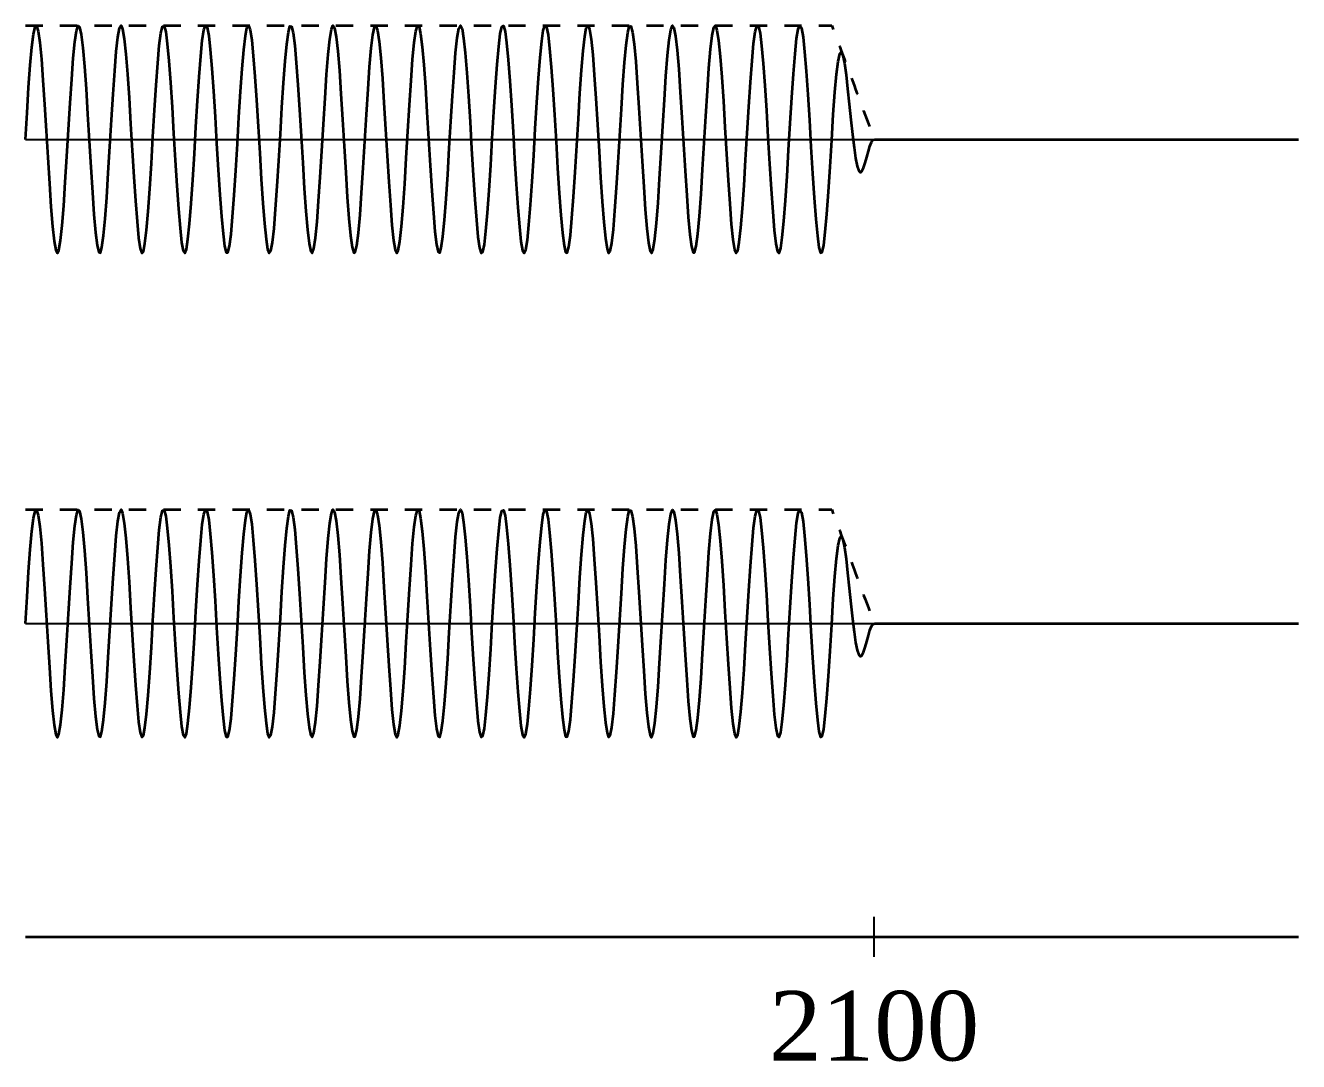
# Model space of a CAD drawing. Header units: metres. Extents: x -10 to 187, y -30 to 275.
# Drawn here: x 135.2 to 186.9, y 3.9 to 45.9 of the extents above; entities that cross this region are included whole.
import ezdxf
from ezdxf.enums import TextEntityAlignment as Align

# ---------------------------------------------------------------- set-up
doc = ezdxf.new("R2010")
doc.units = ezdxf.units.M
doc.linetypes.add('JIS_02_0.7', pattern=[1.4, 0.7, -0.7])
doc.layers.add('BASE', color=8, linetype='Continuous', lineweight=25)
doc.layers.add('WAVE', color=7, linetype='Continuous', lineweight=35)
doc.layers.add('TEXT', color=7, linetype='Continuous')
doc.styles.add('TNR', font='Times New Roman.ttf')

msp = doc.modelspace()

# ---------------------------------------------------------------- linework, layer by layer
at = {"layer": 'BASE', "lineweight": 25, "flags": 128}
for points in [[(135.189, 41.318), (186.854, 41.318)], [(135.189, 21.67), (186.854, 21.67)], [(169.633, 8.148), (169.633, 9.766)]]:
    msp.add_lwpolyline(points, dxfattribs=at)
at = {"layer": 'BASE', "lineweight": 35, "flags": 128}
msp.add_lwpolyline([(135.189, 8.957), (186.854, 8.957)], dxfattribs=at)
at = {"layer": 'WAVE', "linetype": 'JIS_02_0.7', "lineweight": 35, "flags": 128}
for points in [[(135.189, 45.941), (135.254, 45.941), (135.319, 45.941), (135.383, 45.941), (135.448, 45.941), (135.513, 45.941), (135.577, 45.941), (135.642, 45.941), (135.707, 45.941), (135.771, 45.941), (135.836, 45.941), (135.901, 45.941), (135.965, 45.941), (136.03, 45.941), (136.095, 45.941), (136.159, 45.941), (136.224, 45.941), (136.289, 45.941), (136.353, 45.941), (136.418, 45.941), (136.483, 45.941), (136.547, 45.941), (136.612, 45.941), (136.677, 45.941), (136.741, 45.941), (136.806, 45.941), (136.871, 45.941), (136.935, 45.941), (137, 45.941), (137.065, 45.941), (137.129, 45.941), (137.194, 45.941), (137.259, 45.941), (137.323, 45.941), (137.388, 45.941), (137.453, 45.941), (137.517, 45.941), (137.582, 45.941), (137.647, 45.941), (137.711, 45.941), (137.776, 45.941), (137.841, 45.941), (137.905, 45.941), (137.97, 45.941), (138.035, 45.941), (138.099, 45.941), (138.164, 45.941), (138.229, 45.941), (138.293, 45.941), (138.358, 45.941), (138.423, 45.941), (138.487, 45.941), (138.552, 45.941), (138.617, 45.941), (138.681, 45.941), (138.746, 45.941), (138.81, 45.941), (138.875, 45.941), (138.94, 45.941), (139.004, 45.941), (139.069, 45.941), (139.134, 45.941), (139.198, 45.941), (139.263, 45.941), (139.328, 45.941), (139.392, 45.941), (139.457, 45.941), (139.522, 45.941), (139.586, 45.941), (139.651, 45.941), (139.716, 45.941), (139.78, 45.941), (139.845, 45.941), (139.91, 45.941), (139.974, 45.941), (140.039, 45.941), (140.104, 45.941), (140.168, 45.941), (140.233, 45.941), (140.298, 45.941), (140.362, 45.941), (140.427, 45.941), (140.492, 45.941), (140.556, 45.941), (140.621, 45.941), (140.686, 45.941), (140.75, 45.941), (140.815, 45.941), (140.88, 45.941), (140.944, 45.941), (141.009, 45.941), (141.074, 45.941), (141.138, 45.941), (141.203, 45.941), (141.268, 45.941), (141.332, 45.941), (141.397, 45.941), (141.462, 45.941), (141.526, 45.941), (141.591, 45.941), (141.656, 45.941), (141.72, 45.941), (141.785, 45.941), (141.85, 45.941), (141.914, 45.941), (141.979, 45.941), (142.044, 45.941), (142.108, 45.941), (142.173, 45.941), (142.238, 45.941), (142.302, 45.941), (142.367, 45.941), (142.432, 45.941), (142.496, 45.941), (142.561, 45.941), (142.626, 45.941), (142.69, 45.941), (142.755, 45.941), (142.82, 45.941), (142.884, 45.941), (142.949, 45.941), (143.014, 45.941), (143.078, 45.941), (143.143, 45.941), (143.207, 45.941), (143.272, 45.941), (143.337, 45.941), (143.401, 45.941), (143.466, 45.941), (143.531, 45.941), (143.595, 45.941), (143.66, 45.941), (143.725, 45.941), (143.789, 45.941), (143.854, 45.941), (143.919, 45.941), (143.983, 45.941), (144.048, 45.941), (144.113, 45.941), (144.177, 45.941), (144.242, 45.941), (144.307, 45.941), (144.371, 45.941), (144.436, 45.941), (144.501, 45.941), (144.565, 45.941), (144.63, 45.941), (144.695, 45.941), (144.759, 45.941), (144.824, 45.941), (144.889, 45.941), (144.953, 45.941), (145.018, 45.941), (145.083, 45.941), (145.147, 45.941), (145.212, 45.941), (145.277, 45.941), (145.341, 45.941), (145.406, 45.941), (145.471, 45.941), (145.535, 45.941), (145.6, 45.941), (145.665, 45.941), (145.729, 45.941), (145.794, 45.941), (145.859, 45.941), (145.923, 45.941), (145.988, 45.941), (146.053, 45.941), (146.117, 45.941), (146.182, 45.941), (146.247, 45.941), (146.311, 45.941), (146.376, 45.941), (146.441, 45.941), (146.505, 45.941), (146.57, 45.941), (146.635, 45.941), (146.699, 45.941), (146.764, 45.941), (146.829, 45.941), (146.893, 45.941), (146.958, 45.941), (147.023, 45.941), (147.087, 45.941), (147.152, 45.941), (147.217, 45.941), (147.281, 45.941), (147.346, 45.941), (147.411, 45.941), (147.475, 45.941), (147.54, 45.941), (147.604, 45.941), (147.669, 45.941), (147.734, 45.941), (147.798, 45.941), (147.863, 45.941), (147.928, 45.941), (147.992, 45.941), (148.057, 45.941), (148.122, 45.941), (148.186, 45.941), (148.251, 45.941), (148.316, 45.941), (148.38, 45.941), (148.445, 45.941), (148.51, 45.941), (148.574, 45.941), (148.639, 45.941), (148.704, 45.941), (148.768, 45.941), (148.833, 45.941), (148.898, 45.941), (148.962, 45.941), (149.027, 45.941), (149.092, 45.941), (149.156, 45.941), (149.221, 45.941), (149.286, 45.941), (149.35, 45.941), (149.415, 45.941), (149.48, 45.941), (149.544, 45.941), (149.609, 45.941), (149.674, 45.941), (149.738, 45.941), (149.803, 45.941), (149.868, 45.941), (149.932, 45.941), (149.997, 45.941), (150.062, 45.941), (150.126, 45.941), (150.191, 45.941), (150.256, 45.941), (150.32, 45.941), (150.385, 45.941), (150.45, 45.941), (150.514, 45.941), (150.579, 45.941), (150.644, 45.941), (150.708, 45.941), (150.773, 45.941), (150.838, 45.941), (150.902, 45.941), (150.967, 45.941), (151.032, 45.941), (151.096, 45.941), (151.161, 45.941), (151.226, 45.941), (151.29, 45.941), (151.355, 45.941), (151.42, 45.941), (151.484, 45.941), (151.549, 45.941), (151.614, 45.941), (151.678, 45.941), (151.743, 45.941), (151.808, 45.941), (151.872, 45.941), (151.937, 45.941), (152.001, 45.941), (152.066, 45.941), (152.131, 45.941), (152.195, 45.941), (152.26, 45.941), (152.325, 45.941), (152.389, 45.941), (152.454, 45.941), (152.519, 45.941), (152.583, 45.941), (152.648, 45.941), (152.713, 45.941), (152.777, 45.941), (152.842, 45.941), (152.907, 45.941), (152.971, 45.941), (153.036, 45.941), (153.101, 45.941), (153.165, 45.941), (153.23, 45.941), (153.295, 45.941), (153.359, 45.941), (153.424, 45.941), (153.489, 45.941), (153.553, 45.941), (153.618, 45.941), (153.683, 45.941), (153.747, 45.941), (153.812, 45.941), (153.877, 45.941), (153.941, 45.941), (154.006, 45.941), (154.071, 45.941), (154.135, 45.941), (154.2, 45.941), (154.265, 45.941), (154.329, 45.941), (154.394, 45.941), (154.459, 45.941), (154.523, 45.941), (154.588, 45.941), (154.653, 45.941), (154.717, 45.941), (154.782, 45.941), (154.847, 45.941), (154.911, 45.941), (154.976, 45.941), (155.041, 45.941), (155.105, 45.941), (155.17, 45.941), (155.235, 45.941), (155.299, 45.941), (155.364, 45.941), (155.429, 45.941), (155.493, 45.941), (155.558, 45.941), (155.623, 45.941), (155.687, 45.941), (155.752, 45.941), (155.817, 45.941), (155.881, 45.941), (155.946, 45.941), (156.011, 45.941), (156.075, 45.941), (156.14, 45.941), (156.205, 45.941), (156.269, 45.941), (156.334, 45.941), (156.398, 45.941), (156.463, 45.941), (156.528, 45.941), (156.592, 45.941), (156.657, 45.941), (156.722, 45.941), (156.786, 45.941), (156.851, 45.941), (156.916, 45.941), (156.98, 45.941), (157.045, 45.941), (157.11, 45.941), (157.174, 45.941), (157.239, 45.941), (157.304, 45.941), (157.368, 45.941), (157.433, 45.941), (157.498, 45.941), (157.562, 45.941), (157.627, 45.941), (157.692, 45.941), (157.756, 45.941), (157.821, 45.941), (157.886, 45.941), (157.95, 45.941), (158.015, 45.941), (158.08, 45.941), (158.144, 45.941), (158.209, 45.941), (158.274, 45.941), (158.338, 45.941), (158.403, 45.941), (158.468, 45.941), (158.532, 45.941), (158.597, 45.941), (158.662, 45.941), (158.726, 45.941), (158.791, 45.941), (158.856, 45.941), (158.92, 45.941), (158.985, 45.941), (159.05, 45.941), (159.114, 45.941), (159.179, 45.941), (159.244, 45.941), (159.308, 45.941), (159.373, 45.941), (159.438, 45.941), (159.502, 45.941), (159.567, 45.941), (159.632, 45.941), (159.696, 45.941), (159.761, 45.941), (159.826, 45.941), (159.89, 45.941), (159.955, 45.941), (160.02, 45.941), (160.084, 45.941), (160.149, 45.941), (160.214, 45.941), (160.278, 45.941), (160.343, 45.941), (160.408, 45.941), (160.472, 45.941), (160.537, 45.941), (160.602, 45.941), (160.666, 45.941), (160.731, 45.941), (160.795, 45.941), (160.86, 45.941), (160.925, 45.941), (160.989, 45.941), (161.054, 45.941), (161.119, 45.941), (161.183, 45.941), (161.248, 45.941), (161.313, 45.941), (161.377, 45.941), (161.442, 45.941), (161.507, 45.941), (161.571, 45.941), (161.636, 45.941), (161.701, 45.941), (161.765, 45.941), (161.83, 45.941), (161.895, 45.941), (161.959, 45.941), (162.024, 45.941), (162.089, 45.941), (162.153, 45.941), (162.218, 45.941), (162.283, 45.941), (162.347, 45.941), (162.412, 45.941), (162.477, 45.941), (162.541, 45.941), (162.606, 45.941), (162.671, 45.941), (162.735, 45.941), (162.8, 45.941), (162.865, 45.941), (162.929, 45.941), (162.994, 45.941), (163.059, 45.941), (163.123, 45.941), (163.188, 45.941), (163.253, 45.941), (163.317, 45.941), (163.382, 45.941), (163.447, 45.941), (163.511, 45.941), (163.576, 45.941), (163.641, 45.941), (163.705, 45.941), (163.77, 45.941), (163.835, 45.941), (163.899, 45.941), (163.964, 45.941), (164.029, 45.941), (164.093, 45.941), (164.158, 45.941), (164.223, 45.941), (164.287, 45.941), (164.352, 45.941), (164.417, 45.941), (164.481, 45.941), (164.546, 45.941), (164.611, 45.941), (164.675, 45.941), (164.74, 45.941), (164.805, 45.941), (164.869, 45.941), (164.934, 45.941), (164.999, 45.941), (165.063, 45.941), (165.128, 45.941), (165.193, 45.941), (165.257, 45.941), (165.322, 45.941), (165.386, 45.941), (165.451, 45.941), (165.516, 45.941), (165.58, 45.941), (165.645, 45.941), (165.71, 45.941), (165.774, 45.941), (165.839, 45.941), (165.904, 45.941), (165.968, 45.941), (166.033, 45.941), (166.098, 45.941), (166.162, 45.941), (166.227, 45.941), (166.292, 45.941), (166.356, 45.941), (166.421, 45.941), (166.486, 45.941), (166.55, 45.941), (166.615, 45.941), (166.68, 45.941), (166.744, 45.941), (166.809, 45.941), (166.874, 45.941), (166.938, 45.941), (167.003, 45.941), (167.068, 45.941), (167.132, 45.941), (167.197, 45.941), (167.262, 45.941), (167.326, 45.941), (167.391, 45.941), (167.456, 45.941), (167.52, 45.941), (167.585, 45.941), (167.65, 45.941), (167.714, 45.941), (167.779, 45.941), (167.844, 45.941), (167.908, 45.941), (167.973, 45.773), (168.038, 45.599), (168.102, 45.426), (168.167, 45.252), (168.232, 45.079), (168.296, 44.905), (168.361, 44.731), (168.426, 44.558), (168.49, 44.384), (168.555, 44.211), (168.62, 44.037), (168.684, 43.864), (168.749, 43.69), (168.814, 43.516), (168.878, 43.343), (168.943, 43.169), (169.008, 42.996), (169.072, 42.822), (169.137, 42.649), (169.202, 42.475), (169.266, 42.301), (169.331, 42.128), (169.396, 41.954), (169.46, 41.781), (169.525, 41.607), (169.59, 41.433)], [(135.189, 26.293), (135.254, 26.293), (135.319, 26.293), (135.383, 26.293), (135.448, 26.293), (135.513, 26.293), (135.577, 26.293), (135.642, 26.293), (135.707, 26.293), (135.771, 26.293), (135.836, 26.293), (135.901, 26.293), (135.965, 26.293), (136.03, 26.293), (136.095, 26.293), (136.159, 26.293), (136.224, 26.293), (136.289, 26.293), (136.353, 26.293), (136.418, 26.293), (136.483, 26.293), (136.547, 26.293), (136.612, 26.293), (136.677, 26.293), (136.741, 26.293), (136.806, 26.293), (136.871, 26.293), (136.935, 26.293), (137, 26.293), (137.065, 26.293), (137.129, 26.293), (137.194, 26.293), (137.259, 26.293), (137.323, 26.293), (137.388, 26.293), (137.453, 26.293), (137.517, 26.293), (137.582, 26.293), (137.647, 26.293), (137.711, 26.293), (137.776, 26.293), (137.841, 26.293), (137.905, 26.293), (137.97, 26.293), (138.035, 26.293), (138.099, 26.293), (138.164, 26.293), (138.229, 26.293), (138.293, 26.293), (138.358, 26.293), (138.423, 26.293), (138.487, 26.293), (138.552, 26.293), (138.617, 26.293), (138.681, 26.293), (138.746, 26.293), (138.81, 26.293), (138.875, 26.293), (138.94, 26.293), (139.004, 26.293), (139.069, 26.293), (139.134, 26.293), (139.198, 26.293), (139.263, 26.293), (139.328, 26.293), (139.392, 26.293), (139.457, 26.293), (139.522, 26.293), (139.586, 26.293), (139.651, 26.293), (139.716, 26.293), (139.78, 26.293), (139.845, 26.293), (139.91, 26.293), (139.974, 26.293), (140.039, 26.293), (140.104, 26.293), (140.168, 26.293), (140.233, 26.293), (140.298, 26.293), (140.362, 26.293), (140.427, 26.293), (140.492, 26.293), (140.556, 26.293), (140.621, 26.293), (140.686, 26.293), (140.75, 26.293), (140.815, 26.293), (140.88, 26.293), (140.944, 26.293), (141.009, 26.293), (141.074, 26.293), (141.138, 26.293), (141.203, 26.293), (141.268, 26.293), (141.332, 26.293), (141.397, 26.293), (141.462, 26.293), (141.526, 26.293), (141.591, 26.293), (141.656, 26.293), (141.72, 26.293), (141.785, 26.293), (141.85, 26.293), (141.914, 26.293), (141.979, 26.293), (142.044, 26.293), (142.108, 26.293), (142.173, 26.293), (142.238, 26.293), (142.302, 26.293), (142.367, 26.293), (142.432, 26.293), (142.496, 26.293), (142.561, 26.293), (142.626, 26.293), (142.69, 26.293), (142.755, 26.293), (142.82, 26.293), (142.884, 26.293), (142.949, 26.293), (143.014, 26.293), (143.078, 26.293), (143.143, 26.293), (143.207, 26.293), (143.272, 26.293), (143.337, 26.293), (143.401, 26.293), (143.466, 26.293), (143.531, 26.293), (143.595, 26.293), (143.66, 26.293), (143.725, 26.293), (143.789, 26.293), (143.854, 26.293), (143.919, 26.293), (143.983, 26.293), (144.048, 26.293), (144.113, 26.293), (144.177, 26.293), (144.242, 26.293), (144.307, 26.293), (144.371, 26.293), (144.436, 26.293), (144.501, 26.293), (144.565, 26.293), (144.63, 26.293), (144.695, 26.293), (144.759, 26.293), (144.824, 26.293), (144.889, 26.293), (144.953, 26.293), (145.018, 26.293), (145.083, 26.293), (145.147, 26.293), (145.212, 26.293), (145.277, 26.293), (145.341, 26.293), (145.406, 26.293), (145.471, 26.293), (145.535, 26.293), (145.6, 26.293), (145.665, 26.293), (145.729, 26.293), (145.794, 26.293), (145.859, 26.293), (145.923, 26.293), (145.988, 26.293), (146.053, 26.293), (146.117, 26.293), (146.182, 26.293), (146.247, 26.293), (146.311, 26.293), (146.376, 26.293), (146.441, 26.293), (146.505, 26.293), (146.57, 26.293), (146.635, 26.293), (146.699, 26.293), (146.764, 26.293), (146.829, 26.293), (146.893, 26.293), (146.958, 26.293), (147.023, 26.293), (147.087, 26.293), (147.152, 26.293), (147.217, 26.293), (147.281, 26.293), (147.346, 26.293), (147.411, 26.293), (147.475, 26.293), (147.54, 26.293), (147.604, 26.293), (147.669, 26.293), (147.734, 26.293), (147.798, 26.293), (147.863, 26.293), (147.928, 26.293), (147.992, 26.293), (148.057, 26.293), (148.122, 26.293), (148.186, 26.293), (148.251, 26.293), (148.316, 26.293), (148.38, 26.293), (148.445, 26.293), (148.51, 26.293), (148.574, 26.293), (148.639, 26.293), (148.704, 26.293), (148.768, 26.293), (148.833, 26.293), (148.898, 26.293), (148.962, 26.293), (149.027, 26.293), (149.092, 26.293), (149.156, 26.293), (149.221, 26.293), (149.286, 26.293), (149.35, 26.293), (149.415, 26.293), (149.48, 26.293), (149.544, 26.293), (149.609, 26.293), (149.674, 26.293), (149.738, 26.293), (149.803, 26.293), (149.868, 26.293), (149.932, 26.293), (149.997, 26.293), (150.062, 26.293), (150.126, 26.293), (150.191, 26.293), (150.256, 26.293), (150.32, 26.293), (150.385, 26.293), (150.45, 26.293), (150.514, 26.293), (150.579, 26.293), (150.644, 26.293), (150.708, 26.293), (150.773, 26.293), (150.838, 26.293), (150.902, 26.293), (150.967, 26.293), (151.032, 26.293), (151.096, 26.293), (151.161, 26.293), (151.226, 26.293), (151.29, 26.293), (151.355, 26.293), (151.42, 26.293), (151.484, 26.293), (151.549, 26.293), (151.614, 26.293), (151.678, 26.293), (151.743, 26.293), (151.808, 26.293), (151.872, 26.293), (151.937, 26.293), (152.001, 26.293), (152.066, 26.293), (152.131, 26.293), (152.195, 26.293), (152.26, 26.293), (152.325, 26.293), (152.389, 26.293), (152.454, 26.293), (152.519, 26.293), (152.583, 26.293), (152.648, 26.293), (152.713, 26.293), (152.777, 26.293), (152.842, 26.293), (152.907, 26.293), (152.971, 26.293), (153.036, 26.293), (153.101, 26.293), (153.165, 26.293), (153.23, 26.293), (153.295, 26.293), (153.359, 26.293), (153.424, 26.293), (153.489, 26.293), (153.553, 26.293), (153.618, 26.293), (153.683, 26.293), (153.747, 26.293), (153.812, 26.293), (153.877, 26.293), (153.941, 26.293), (154.006, 26.293), (154.071, 26.293), (154.135, 26.293), (154.2, 26.293), (154.265, 26.293), (154.329, 26.293), (154.394, 26.293), (154.459, 26.293), (154.523, 26.293), (154.588, 26.293), (154.653, 26.293), (154.717, 26.293), (154.782, 26.293), (154.847, 26.293), (154.911, 26.293), (154.976, 26.293), (155.041, 26.293), (155.105, 26.293), (155.17, 26.293), (155.235, 26.293), (155.299, 26.293), (155.364, 26.293), (155.429, 26.293), (155.493, 26.293), (155.558, 26.293), (155.623, 26.293), (155.687, 26.293), (155.752, 26.293), (155.817, 26.293), (155.881, 26.293), (155.946, 26.293), (156.011, 26.293), (156.075, 26.293), (156.14, 26.293), (156.205, 26.293), (156.269, 26.293), (156.334, 26.293), (156.398, 26.293), (156.463, 26.293), (156.528, 26.293), (156.592, 26.293), (156.657, 26.293), (156.722, 26.293), (156.786, 26.293), (156.851, 26.293), (156.916, 26.293), (156.98, 26.293), (157.045, 26.293), (157.11, 26.293), (157.174, 26.293), (157.239, 26.293), (157.304, 26.293), (157.368, 26.293), (157.433, 26.293), (157.498, 26.293), (157.562, 26.293), (157.627, 26.293), (157.692, 26.293), (157.756, 26.293), (157.821, 26.293), (157.886, 26.293), (157.95, 26.293), (158.015, 26.293), (158.08, 26.293), (158.144, 26.293), (158.209, 26.293), (158.274, 26.293), (158.338, 26.293), (158.403, 26.293), (158.468, 26.293), (158.532, 26.293), (158.597, 26.293), (158.662, 26.293), (158.726, 26.293), (158.791, 26.293), (158.856, 26.293), (158.92, 26.293), (158.985, 26.293), (159.05, 26.293), (159.114, 26.293), (159.179, 26.293), (159.244, 26.293), (159.308, 26.293), (159.373, 26.293), (159.438, 26.293), (159.502, 26.293), (159.567, 26.293), (159.632, 26.293), (159.696, 26.293), (159.761, 26.293), (159.826, 26.293), (159.89, 26.293), (159.955, 26.293), (160.02, 26.293), (160.084, 26.293), (160.149, 26.293), (160.214, 26.293), (160.278, 26.293), (160.343, 26.293), (160.408, 26.293), (160.472, 26.293), (160.537, 26.293), (160.602, 26.293), (160.666, 26.293), (160.731, 26.293), (160.795, 26.293), (160.86, 26.293), (160.925, 26.293), (160.989, 26.293), (161.054, 26.293), (161.119, 26.293), (161.183, 26.293), (161.248, 26.293), (161.313, 26.293), (161.377, 26.293), (161.442, 26.293), (161.507, 26.293), (161.571, 26.293), (161.636, 26.293), (161.701, 26.293), (161.765, 26.293), (161.83, 26.293), (161.895, 26.293), (161.959, 26.293), (162.024, 26.293), (162.089, 26.293), (162.153, 26.293), (162.218, 26.293), (162.283, 26.293), (162.347, 26.293), (162.412, 26.293), (162.477, 26.293), (162.541, 26.293), (162.606, 26.293), (162.671, 26.293), (162.735, 26.293), (162.8, 26.293), (162.865, 26.293), (162.929, 26.293), (162.994, 26.293), (163.059, 26.293), (163.123, 26.293), (163.188, 26.293), (163.253, 26.293), (163.317, 26.293), (163.382, 26.293), (163.447, 26.293), (163.511, 26.293), (163.576, 26.293), (163.641, 26.293), (163.705, 26.293), (163.77, 26.293), (163.835, 26.293), (163.899, 26.293), (163.964, 26.293), (164.029, 26.293), (164.093, 26.293), (164.158, 26.293), (164.223, 26.293), (164.287, 26.293), (164.352, 26.293), (164.417, 26.293), (164.481, 26.293), (164.546, 26.293), (164.611, 26.293), (164.675, 26.293), (164.74, 26.293), (164.805, 26.293), (164.869, 26.293), (164.934, 26.293), (164.999, 26.293), (165.063, 26.293), (165.128, 26.293), (165.193, 26.293), (165.257, 26.293), (165.322, 26.293), (165.386, 26.293), (165.451, 26.293), (165.516, 26.293), (165.58, 26.293), (165.645, 26.293), (165.71, 26.293), (165.774, 26.293), (165.839, 26.293), (165.904, 26.293), (165.968, 26.293), (166.033, 26.293), (166.098, 26.293), (166.162, 26.293), (166.227, 26.293), (166.292, 26.293), (166.356, 26.293), (166.421, 26.293), (166.486, 26.293), (166.55, 26.293), (166.615, 26.293), (166.68, 26.293), (166.744, 26.293), (166.809, 26.293), (166.874, 26.293), (166.938, 26.293), (167.003, 26.293), (167.068, 26.293), (167.132, 26.293), (167.197, 26.293), (167.262, 26.293), (167.326, 26.293), (167.391, 26.293), (167.456, 26.293), (167.52, 26.293), (167.585, 26.293), (167.65, 26.293), (167.714, 26.293), (167.779, 26.293), (167.844, 26.293), (167.908, 26.293), (167.973, 26.125), (168.038, 25.952), (168.102, 25.778), (168.167, 25.605), (168.232, 25.431), (168.296, 25.257), (168.361, 25.084), (168.426, 24.91), (168.49, 24.737), (168.555, 24.563), (168.62, 24.39), (168.684, 24.216), (168.749, 24.042), (168.814, 23.869), (168.878, 23.695), (168.943, 23.522), (169.008, 23.348), (169.072, 23.175), (169.137, 23.001), (169.202, 22.827), (169.266, 22.654), (169.331, 22.48), (169.396, 22.307), (169.46, 22.133), (169.525, 21.959), (169.59, 21.786)]]:
    msp.add_lwpolyline(points, dxfattribs=at)
at = {"layer": 'WAVE', "lineweight": 35, "flags": 128}
for points in [[(135.189, 41.318), (135.254, 42.398), (135.319, 43.419), (135.383, 44.323), (135.448, 45.061), (135.513, 45.591), (135.577, 45.885), (135.642, 45.926), (135.707, 45.711), (135.771, 45.253), (135.836, 44.577), (135.901, 43.72), (135.965, 42.731), (136.03, 41.663), (136.095, 40.576), (136.159, 39.53), (136.224, 38.583), (136.289, 37.787), (136.353, 37.188), (136.418, 36.817), (136.483, 36.695), (136.547, 36.829), (136.612, 37.212), (136.677, 37.823), (136.741, 38.627), (136.806, 39.58), (136.871, 40.63), (136.935, 41.717), (137, 42.783), (137.065, 43.767), (137.129, 44.615), (137.194, 45.281), (137.259, 45.728), (137.323, 45.93), (137.388, 45.876), (137.453, 45.57), (137.517, 45.029), (137.582, 44.282), (137.647, 43.37), (137.711, 42.345), (137.776, 41.263), (137.841, 40.184), (137.905, 39.168), (137.97, 38.271), (138.035, 37.543), (138.099, 37.024), (138.164, 36.742), (138.229, 36.715), (138.293, 36.942), (138.358, 37.411), (138.423, 38.097), (138.487, 38.962), (138.552, 39.957), (138.617, 41.027), (138.681, 42.114), (138.746, 43.156), (138.81, 44.096), (138.875, 44.883), (138.94, 45.472), (139.004, 45.831), (139.069, 45.94), (139.134, 45.793), (139.198, 45.398), (139.263, 44.777), (139.328, 43.964), (139.392, 43.005), (139.457, 41.952), (139.522, 40.864), (139.586, 39.801), (139.651, 38.823), (139.716, 37.982), (139.78, 37.326), (139.845, 36.892), (139.91, 36.702), (139.974, 36.769), (140.039, 37.087), (140.104, 37.64), (140.168, 38.396), (140.233, 39.314), (140.298, 40.344), (140.362, 41.427), (140.427, 42.504), (140.492, 43.516), (140.556, 44.405), (140.621, 45.124), (140.686, 45.632), (140.75, 45.901), (140.815, 45.916), (140.88, 45.676), (140.944, 45.195), (141.009, 44.499), (141.074, 43.627), (141.138, 42.627), (141.203, 41.554), (141.268, 40.468), (141.332, 39.43), (141.397, 38.496), (141.462, 37.718), (141.526, 37.14), (141.591, 36.793), (141.656, 36.697), (141.72, 36.857), (141.785, 37.264), (141.85, 37.895), (141.914, 38.716), (141.979, 39.682), (142.044, 40.738), (142.108, 41.826), (142.173, 42.886), (142.238, 43.859), (142.302, 44.691), (142.367, 45.336), (142.432, 45.759), (142.496, 45.936), (142.561, 45.857), (142.626, 45.526), (142.69, 44.963), (142.755, 44.197), (142.82, 43.272), (142.884, 42.239), (142.949, 41.154), (143.014, 40.079), (143.078, 39.072), (143.143, 38.19), (143.207, 37.481), (143.272, 36.984), (143.337, 36.728), (143.401, 36.726), (143.466, 36.978), (143.531, 37.471), (143.595, 38.177), (143.66, 39.056), (143.725, 40.061), (143.789, 41.136), (143.854, 42.221), (143.919, 43.255), (143.983, 44.183), (144.048, 44.951), (144.113, 45.519), (144.177, 45.853), (144.242, 45.937), (144.307, 45.764), (144.371, 45.345), (144.436, 44.703), (144.501, 43.874), (144.565, 42.903), (144.63, 41.844), (144.695, 40.756), (144.759, 39.699), (144.824, 38.731), (144.889, 37.907), (144.953, 37.272), (145.018, 36.861), (145.083, 36.697), (145.147, 36.789), (145.212, 37.132), (145.277, 37.707), (145.341, 38.481), (145.406, 39.413), (145.471, 40.45), (145.535, 41.536), (145.6, 42.609), (145.665, 43.611), (145.729, 44.486), (145.794, 45.185), (145.859, 45.67), (145.923, 45.914), (145.988, 45.903), (146.053, 45.638), (146.117, 45.134), (146.182, 44.419), (146.247, 43.532), (146.311, 42.522), (146.376, 41.445), (146.441, 40.361), (146.505, 39.331), (146.57, 38.41), (146.635, 37.651), (146.699, 37.094), (146.764, 36.772), (146.829, 36.701), (146.893, 36.887), (146.958, 37.317), (147.023, 37.969), (147.087, 38.807), (147.152, 39.784), (147.217, 40.846), (147.281, 41.934), (147.346, 42.988), (147.411, 43.949), (147.475, 44.765), (147.54, 45.389), (147.604, 45.788), (147.669, 45.94), (147.734, 45.835), (147.798, 45.48), (147.863, 44.895), (147.928, 44.111), (147.992, 43.173), (148.057, 42.131), (148.122, 41.045), (148.186, 39.974), (148.251, 38.977), (148.316, 38.11), (148.38, 37.421), (148.445, 36.948), (148.51, 36.716), (148.574, 36.74), (148.639, 37.017), (148.704, 37.532), (148.768, 38.257), (148.833, 39.152), (148.898, 40.167), (148.962, 41.245), (149.027, 42.327), (149.092, 43.354), (149.156, 44.268), (149.221, 45.018), (149.286, 45.563), (149.35, 45.873), (149.415, 45.931), (149.48, 45.733), (149.544, 45.291), (149.609, 44.628), (149.674, 43.782), (149.738, 42.8), (149.803, 41.735), (149.868, 40.648), (149.932, 39.597), (149.997, 38.642), (150.062, 37.835), (150.126, 37.221), (150.191, 36.834), (150.256, 36.695), (150.32, 36.812), (150.385, 37.179), (150.45, 37.776), (150.514, 38.568), (150.579, 39.513), (150.644, 40.558), (150.708, 41.645), (150.773, 42.713), (150.838, 43.705), (150.902, 44.564), (150.967, 45.244), (151.032, 45.705), (151.096, 45.924), (151.161, 45.888), (151.226, 45.598), (151.29, 45.072), (151.355, 44.337), (151.42, 43.435), (151.484, 42.416), (151.549, 41.336), (151.614, 40.255), (151.678, 39.233), (151.743, 38.326), (151.808, 37.585), (151.872, 37.051), (151.937, 36.753), (152.001, 36.708), (152.066, 36.919), (152.131, 37.373), (152.195, 38.046), (152.26, 38.9), (152.325, 39.887), (152.389, 40.955), (152.454, 42.042), (152.519, 43.089), (152.583, 44.038), (152.648, 44.836), (152.713, 45.44), (152.777, 45.815), (152.842, 45.941), (152.907, 45.811), (152.971, 45.431), (153.036, 44.825), (153.101, 44.023), (153.165, 43.072), (153.23, 42.024), (153.295, 40.936), (153.359, 39.87), (153.424, 38.884), (153.489, 38.033), (153.553, 37.364), (153.618, 36.913), (153.683, 36.707), (153.747, 36.756), (153.812, 37.058), (153.877, 37.596), (153.941, 38.34), (154.006, 39.249), (154.071, 40.273), (154.135, 41.354), (154.2, 42.434), (154.265, 43.451), (154.329, 44.351), (154.394, 45.082), (154.459, 45.605), (154.523, 45.891), (154.588, 45.923), (154.653, 45.7), (154.717, 45.234), (154.782, 44.551), (154.847, 43.689), (154.911, 42.696), (154.976, 41.627), (155.041, 40.54), (155.105, 39.496), (155.17, 38.554), (155.235, 37.764), (155.299, 37.171), (155.364, 36.808), (155.429, 36.695), (155.493, 36.838), (155.558, 37.229), (155.623, 37.847), (155.687, 38.657), (155.752, 39.614), (155.817, 40.666), (155.881, 41.753), (155.946, 42.817), (156.011, 43.798), (156.075, 44.641), (156.14, 45.3), (156.205, 45.739), (156.269, 45.932), (156.334, 45.87), (156.398, 45.556), (156.463, 45.007), (156.528, 44.254), (156.592, 43.338), (156.657, 42.31), (156.722, 41.227), (156.786, 40.149), (156.851, 39.136), (156.916, 38.244), (156.98, 37.522), (157.045, 37.01), (157.11, 36.737), (157.174, 36.718), (157.239, 36.954), (157.304, 37.431), (157.368, 38.124), (157.433, 38.993), (157.498, 39.992), (157.562, 41.063), (157.627, 42.149), (157.692, 43.189), (157.756, 44.125), (157.821, 44.906), (157.886, 45.488), (157.95, 45.839), (158.015, 45.939), (158.08, 45.784), (158.144, 45.381), (158.209, 44.752), (158.274, 43.934), (158.338, 42.971), (158.403, 41.916), (158.468, 40.828), (158.532, 39.767), (158.597, 38.792), (158.662, 37.957), (158.726, 37.308), (158.791, 36.881), (158.856, 36.7), (158.92, 36.775), (158.985, 37.102), (159.05, 37.662), (159.114, 38.424), (159.179, 39.347), (159.244, 40.379), (159.308, 41.463), (159.373, 42.539), (159.438, 43.547), (159.502, 44.432), (159.567, 45.144), (159.632, 45.645), (159.696, 45.905), (159.761, 45.912), (159.826, 45.664), (159.89, 45.175), (159.955, 44.472), (160.02, 43.595), (160.084, 42.592), (160.149, 41.518), (160.214, 40.433), (160.278, 39.397), (160.343, 38.467), (160.408, 37.695), (160.472, 37.124), (160.537, 36.786), (160.602, 36.698), (160.666, 36.866), (160.731, 37.281), (160.795, 37.92), (160.86, 38.747), (160.925, 39.716), (160.989, 40.774), (161.054, 41.862), (161.119, 42.92), (161.183, 43.889), (161.248, 44.716), (161.313, 45.354), (161.377, 45.769), (161.442, 45.938), (161.507, 45.85), (161.571, 45.511), (161.636, 44.94), (161.701, 44.169), (161.765, 43.239), (161.83, 42.203), (161.895, 41.118), (161.959, 40.044), (162.024, 39.04), (162.089, 38.163), (162.153, 37.461), (162.218, 36.972), (162.283, 36.724), (162.347, 36.73), (162.412, 36.991), (162.477, 37.491), (162.541, 38.203), (162.606, 39.088), (162.671, 40.096), (162.735, 41.172), (162.8, 42.256), (162.865, 43.288), (162.929, 44.211), (162.994, 44.974), (163.059, 45.534), (163.123, 45.86), (163.188, 45.935), (163.253, 45.754), (163.317, 45.327), (163.382, 44.679), (163.447, 43.843), (163.511, 42.869), (163.576, 41.808), (163.641, 40.72), (163.705, 39.665), (163.77, 38.701), (163.835, 37.883), (163.899, 37.255), (163.964, 36.852), (164.029, 36.696), (164.093, 36.797), (164.158, 37.148), (164.223, 37.729), (164.287, 38.51), (164.352, 39.446), (164.417, 40.486), (164.481, 41.572), (164.546, 42.644), (164.611, 43.642), (164.675, 44.512), (164.74, 45.205), (164.805, 45.682), (164.869, 45.918), (164.934, 45.898), (164.999, 45.625), (165.063, 45.114), (165.128, 44.392), (165.193, 43.5), (165.257, 42.486), (165.322, 41.409), (165.386, 40.326), (165.451, 39.298), (165.516, 38.382), (165.58, 37.629), (165.645, 37.08), (165.71, 36.765), (165.774, 36.703), (165.839, 36.897), (165.904, 37.336), (165.968, 37.995), (166.033, 38.838), (166.098, 39.819), (166.162, 40.882), (166.227, 41.97), (166.292, 43.022), (166.356, 43.979), (166.421, 44.789), (166.486, 45.406), (166.55, 45.797), (166.615, 45.94), (166.68, 45.827), (166.744, 45.464), (166.809, 44.871), (166.874, 44.082), (166.938, 43.139), (167.003, 42.096), (167.068, 41.009), (167.132, 39.939), (167.197, 38.946), (167.262, 38.084), (167.326, 37.402), (167.391, 36.936), (167.456, 36.713), (167.52, 36.745), (167.585, 37.03), (167.65, 37.553), (167.714, 38.285), (167.779, 39.184), (167.844, 40.202), (167.908, 41.281), (167.973, 42.325), (168.038, 43.234), (168.102, 43.964), (168.167, 44.485), (168.232, 44.783), (168.296, 44.857), (168.361, 44.722), (168.426, 44.405), (168.49, 43.941), (168.555, 43.373), (168.62, 42.749), (168.684, 42.115), (168.749, 41.513), (168.814, 40.982), (168.878, 40.549), (168.943, 40.234), (169.008, 40.045), (169.072, 39.979), (169.137, 40.024), (169.202, 40.161), (169.266, 40.361), (169.331, 40.596), (169.396, 40.833), (169.46, 41.045), (169.525, 41.207), (169.59, 41.3), (169.654, 41.318), (169.719, 41.318), (169.783, 41.318), (169.848, 41.318), (169.913, 41.318), (169.977, 41.318), (170.042, 41.318), (170.107, 41.318), (170.171, 41.318), (170.236, 41.318), (170.301, 41.318), (170.365, 41.318), (170.43, 41.318), (170.495, 41.318), (170.559, 41.318), (170.624, 41.318), (170.689, 41.318), (170.753, 41.318), (170.818, 41.318), (170.883, 41.318), (170.947, 41.318), (171.012, 41.318), (171.077, 41.318), (171.141, 41.318), (171.206, 41.318), (171.271, 41.318), (171.335, 41.318), (171.4, 41.318), (171.465, 41.318), (171.529, 41.318), (171.594, 41.318), (171.659, 41.318), (171.723, 41.318), (171.788, 41.318), (171.853, 41.318), (171.917, 41.318), (171.982, 41.318), (172.047, 41.318), (172.111, 41.318), (172.176, 41.318), (172.241, 41.318), (172.305, 41.318), (172.37, 41.318), (172.435, 41.318), (172.499, 41.318), (172.564, 41.318), (172.629, 41.318), (172.693, 41.318), (172.758, 41.318), (172.823, 41.318), (172.887, 41.318), (172.952, 41.318), (173.017, 41.318), (173.081, 41.318), (173.146, 41.318), (173.211, 41.318), (173.275, 41.318), (173.34, 41.318), (173.405, 41.318), (173.469, 41.318), (173.534, 41.318), (173.599, 41.318), (173.663, 41.318), (173.728, 41.318), (173.793, 41.318), (173.857, 41.318), (173.922, 41.318), (173.987, 41.318), (174.051, 41.318), (174.116, 41.318), (174.18, 41.318), (174.245, 41.318), (174.31, 41.318), (174.374, 41.318), (174.439, 41.318), (174.504, 41.318), (174.568, 41.318), (174.633, 41.318), (174.698, 41.318), (174.762, 41.318), (174.827, 41.318), (174.892, 41.318), (174.956, 41.318), (175.021, 41.318), (175.086, 41.318), (175.15, 41.318), (175.215, 41.318), (175.28, 41.318), (175.344, 41.318), (175.409, 41.318), (175.474, 41.318), (175.538, 41.318), (175.603, 41.318), (175.668, 41.318), (175.732, 41.318), (175.797, 41.318), (175.862, 41.318), (175.926, 41.318), (175.991, 41.318), (176.056, 41.318), (176.12, 41.318), (176.185, 41.318), (176.25, 41.318), (176.314, 41.318), (176.379, 41.318), (176.444, 41.318), (176.508, 41.318), (176.573, 41.318), (176.638, 41.318), (176.702, 41.318), (176.767, 41.318), (176.832, 41.318), (176.896, 41.318), (176.961, 41.318), (177.026, 41.318), (177.09, 41.318), (177.155, 41.318), (177.22, 41.318), (177.284, 41.318), (177.349, 41.318), (177.414, 41.318), (177.478, 41.318), (177.543, 41.318), (177.608, 41.318), (177.672, 41.318), (177.737, 41.318), (177.802, 41.318), (177.866, 41.318), (177.931, 41.318), (177.996, 41.318), (178.06, 41.318), (178.125, 41.318), (178.19, 41.318), (178.254, 41.318), (178.319, 41.318), (178.384, 41.318), (178.448, 41.318), (178.513, 41.318), (178.577, 41.318), (178.642, 41.318), (178.707, 41.318), (178.771, 41.318), (178.836, 41.318), (178.901, 41.318), (178.965, 41.318), (179.03, 41.318), (179.095, 41.318), (179.159, 41.318), (179.224, 41.318), (179.289, 41.318), (179.353, 41.318), (179.418, 41.318), (179.483, 41.318), (179.547, 41.318), (179.612, 41.318), (179.677, 41.318), (179.741, 41.318), (179.806, 41.318), (179.871, 41.318), (179.935, 41.318), (180, 41.318), (180.065, 41.318), (180.129, 41.318), (180.194, 41.318), (180.259, 41.318), (180.323, 41.318), (180.388, 41.318), (180.453, 41.318), (180.517, 41.318), (180.582, 41.318), (180.647, 41.318), (180.711, 41.318), (180.776, 41.318), (180.841, 41.318), (180.905, 41.318), (180.97, 41.318), (181.035, 41.318), (181.099, 41.318), (181.164, 41.318), (181.229, 41.318), (181.293, 41.318), (181.358, 41.318), (181.423, 41.318), (181.487, 41.318), (181.552, 41.318), (181.617, 41.318), (181.681, 41.318), (181.746, 41.318), (181.811, 41.318), (181.875, 41.318), (181.94, 41.318), (182.005, 41.318), (182.069, 41.318), (182.134, 41.318), (182.199, 41.318), (182.263, 41.318), (182.328, 41.318), (182.393, 41.318), (182.457, 41.318), (182.522, 41.318), (182.587, 41.318), (182.651, 41.318), (182.716, 41.318), (182.781, 41.318), (182.845, 41.318), (182.91, 41.318), (182.974, 41.318), (183.039, 41.318), (183.104, 41.318), (183.168, 41.318), (183.233, 41.318), (183.298, 41.318), (183.362, 41.318), (183.427, 41.318), (183.492, 41.318), (183.556, 41.318), (183.621, 41.318), (183.686, 41.318), (183.75, 41.318), (183.815, 41.318), (183.88, 41.318), (183.944, 41.318), (184.009, 41.318), (184.074, 41.318), (184.138, 41.318), (184.203, 41.318), (184.268, 41.318), (184.332, 41.318), (184.397, 41.318), (184.462, 41.318), (184.526, 41.318), (184.591, 41.318), (184.656, 41.318), (184.72, 41.318), (184.785, 41.318), (184.85, 41.318), (184.914, 41.318), (184.979, 41.318), (185.044, 41.318), (185.108, 41.318), (185.173, 41.318), (185.238, 41.318), (185.302, 41.318), (185.367, 41.318), (185.432, 41.318), (185.496, 41.318), (185.561, 41.318), (185.626, 41.318), (185.69, 41.318), (185.755, 41.318), (185.82, 41.318), (185.884, 41.318), (185.949, 41.318), (186.014, 41.318), (186.078, 41.318), (186.143, 41.318), (186.208, 41.318), (186.272, 41.318), (186.337, 41.318), (186.402, 41.318), (186.466, 41.318), (186.531, 41.318), (186.596, 41.318), (186.66, 41.318), (186.725, 41.318), (186.79, 41.318), (186.854, 41.318)], [(135.189, 21.67), (135.254, 22.751), (135.319, 23.771), (135.383, 24.676), (135.448, 25.413), (135.513, 25.944), (135.577, 26.237), (135.642, 26.278), (135.707, 26.063), (135.771, 25.605), (135.836, 24.929), (135.901, 24.073), (135.965, 23.083), (136.03, 22.015), (136.095, 20.928), (136.159, 19.882), (136.224, 18.935), (136.289, 18.14), (136.353, 17.54), (136.418, 17.169), (136.483, 17.047), (136.547, 17.182), (136.612, 17.565), (136.677, 18.175), (136.741, 18.979), (136.806, 19.933), (136.871, 20.982), (136.935, 22.07), (137, 23.135), (137.065, 24.119), (137.129, 24.968), (137.194, 25.634), (137.259, 26.08), (137.323, 26.282), (137.388, 26.229), (137.453, 25.923), (137.517, 25.381), (137.582, 24.634), (137.647, 23.723), (137.711, 22.698), (137.776, 21.616), (137.841, 20.537), (137.905, 19.521), (137.97, 18.623), (138.035, 17.895), (138.099, 17.376), (138.164, 17.095), (138.229, 17.067), (138.293, 17.294), (138.358, 17.764), (138.423, 18.45), (138.487, 19.314), (138.552, 20.309), (138.617, 21.38), (138.681, 22.466), (138.746, 23.508), (138.81, 24.449), (138.875, 25.235), (138.94, 25.825), (139.004, 26.183), (139.069, 26.292), (139.134, 26.145), (139.198, 25.75), (139.263, 25.129), (139.328, 24.316), (139.392, 23.357), (139.457, 22.304), (139.522, 21.216), (139.586, 20.154), (139.651, 19.175), (139.716, 18.334), (139.78, 17.679), (139.845, 17.244), (139.91, 17.055), (139.974, 17.121), (140.039, 17.439), (140.104, 17.992), (140.168, 18.748), (140.233, 19.667), (140.298, 20.696), (140.362, 21.779), (140.427, 22.856), (140.492, 23.868), (140.556, 24.758), (140.621, 25.476), (140.686, 25.984), (140.75, 26.253), (140.815, 26.268), (140.88, 26.028), (140.944, 25.547), (141.009, 24.851), (141.074, 23.979), (141.138, 22.979), (141.203, 21.906), (141.268, 20.821), (141.332, 19.782), (141.397, 18.848), (141.462, 18.07), (141.526, 17.492), (141.591, 17.145), (141.656, 17.049), (141.72, 17.209), (141.785, 17.616), (141.85, 18.248), (141.914, 19.069), (141.979, 20.034), (142.044, 21.09), (142.108, 22.178), (142.173, 23.238), (142.238, 24.211), (142.302, 25.043), (142.367, 25.689), (142.432, 26.112), (142.496, 26.288), (142.561, 26.209), (142.626, 25.879), (142.69, 25.315), (142.755, 24.549), (142.82, 23.624), (142.884, 22.591), (142.949, 21.507), (143.014, 20.431), (143.078, 19.425), (143.143, 18.542), (143.207, 17.833), (143.272, 17.337), (143.337, 17.08), (143.401, 17.078), (143.466, 17.33), (143.531, 17.823), (143.595, 18.529), (143.66, 19.409), (143.725, 20.414), (143.789, 21.488), (143.854, 22.573), (143.919, 23.608), (143.983, 24.535), (144.048, 25.304), (144.113, 25.871), (144.177, 26.206), (144.242, 26.289), (144.307, 26.117), (144.371, 25.698), (144.436, 25.056), (144.501, 24.226), (144.565, 23.255), (144.63, 22.196), (144.695, 21.108), (144.759, 20.051), (144.824, 19.084), (144.889, 18.26), (144.953, 17.625), (145.018, 17.214), (145.083, 17.05), (145.147, 17.142), (145.212, 17.484), (145.277, 18.059), (145.341, 18.834), (145.406, 19.766), (145.471, 20.803), (145.535, 21.888), (145.6, 22.961), (145.665, 23.963), (145.729, 24.838), (145.794, 25.537), (145.859, 26.022), (145.923, 26.266), (145.988, 26.255), (146.053, 25.991), (146.117, 25.487), (146.182, 24.771), (146.247, 23.884), (146.311, 22.874), (146.376, 21.797), (146.441, 20.714), (146.505, 19.683), (146.57, 18.762), (146.635, 18.003), (146.699, 17.447), (146.764, 17.124), (146.829, 17.054), (146.893, 17.239), (146.958, 17.67), (147.023, 18.322), (147.087, 19.16), (147.152, 20.137), (147.217, 21.198), (147.281, 22.286), (147.346, 23.34), (147.411, 24.301), (147.475, 25.117), (147.54, 25.742), (147.604, 26.141), (147.669, 26.292), (147.734, 26.187), (147.798, 25.832), (147.863, 25.247), (147.928, 24.463), (147.992, 23.525), (148.057, 22.484), (148.122, 21.398), (148.186, 20.327), (148.251, 19.33), (148.316, 18.463), (148.38, 17.773), (148.445, 17.3), (148.51, 17.069), (148.574, 17.092), (148.639, 17.369), (148.704, 17.885), (148.768, 18.61), (148.833, 19.504), (148.898, 20.519), (148.962, 21.597), (149.027, 22.68), (149.092, 23.706), (149.156, 24.62), (149.221, 25.37), (149.286, 25.916), (149.35, 26.226), (149.415, 26.283), (149.48, 26.086), (149.544, 25.643), (149.609, 24.981), (149.674, 24.135), (149.738, 23.152), (149.803, 22.088), (149.868, 21), (149.932, 19.949), (149.997, 18.994), (150.062, 18.187), (150.126, 17.573), (150.191, 17.186), (150.256, 17.047), (150.32, 17.165), (150.385, 17.532), (150.45, 18.128), (150.514, 18.921), (150.579, 19.865), (150.644, 20.91), (150.708, 21.997), (150.773, 23.066), (150.838, 24.057), (150.902, 24.917), (150.967, 25.596), (151.032, 26.058), (151.096, 26.277), (151.161, 26.24), (151.226, 25.951), (151.29, 25.424), (151.355, 24.689), (151.42, 23.788), (151.484, 22.768), (151.549, 21.688), (151.614, 20.607), (151.678, 19.585), (151.743, 18.679), (151.808, 17.938), (151.872, 17.403), (151.937, 17.106), (152.001, 17.061), (152.066, 17.271), (152.131, 17.725), (152.195, 18.398), (152.26, 19.252), (152.325, 20.24), (152.389, 21.307), (152.454, 22.394), (152.519, 23.441), (152.583, 24.39), (152.648, 25.189), (152.713, 25.792), (152.777, 26.167), (152.842, 26.293), (152.907, 26.163), (152.971, 25.784), (153.036, 25.177), (153.101, 24.376), (153.165, 23.425), (153.23, 22.376), (153.295, 21.289), (153.359, 20.223), (153.424, 19.236), (153.489, 18.385), (153.553, 17.716), (153.618, 17.266), (153.683, 17.059), (153.747, 17.109), (153.812, 17.41), (153.877, 17.948), (153.941, 18.692), (154.006, 19.601), (154.071, 20.625), (154.135, 21.707), (154.2, 22.786), (154.265, 23.804), (154.329, 24.703), (154.394, 25.435), (154.459, 25.958), (154.523, 26.243), (154.588, 26.275), (154.653, 26.052), (154.717, 25.586), (154.782, 24.904), (154.847, 24.042), (154.911, 23.049), (154.976, 21.979), (155.041, 20.892), (155.105, 19.849), (155.17, 18.906), (155.235, 18.116), (155.299, 17.524), (155.364, 17.161), (155.429, 17.048), (155.493, 17.191), (155.558, 17.582), (155.623, 18.199), (155.687, 19.009), (155.752, 19.966), (155.817, 21.018), (155.881, 22.106), (155.946, 23.169), (156.011, 24.15), (156.075, 24.993), (156.14, 25.652), (156.205, 26.091), (156.269, 26.285), (156.334, 26.223), (156.398, 25.908), (156.463, 25.359), (156.528, 24.606), (156.592, 23.69), (156.657, 22.662), (156.722, 21.579), (156.786, 20.501), (156.851, 19.488), (156.916, 18.596), (156.98, 17.874), (157.045, 17.363), (157.11, 17.09), (157.174, 17.07), (157.239, 17.306), (157.304, 17.783), (157.368, 18.476), (157.433, 19.346), (157.498, 20.344), (157.562, 21.416), (157.627, 22.502), (157.692, 23.542), (157.756, 24.478), (157.821, 25.258), (157.886, 25.84), (157.95, 26.191), (158.015, 26.292), (158.08, 26.136), (158.144, 25.733), (158.209, 25.105), (158.274, 24.287), (158.338, 23.323), (158.403, 22.268), (158.468, 21.18), (158.532, 20.119), (158.597, 19.144), (158.662, 18.309), (158.726, 17.661), (158.791, 17.234), (158.856, 17.053), (158.92, 17.128), (158.985, 17.454), (159.05, 18.014), (159.114, 18.777), (159.179, 19.699), (159.244, 20.732), (159.308, 21.816), (159.373, 22.892), (159.438, 23.9), (159.502, 24.785), (159.567, 25.497), (159.632, 25.997), (159.696, 26.258), (159.761, 26.264), (159.826, 26.016), (159.89, 25.527), (159.955, 24.825), (160.02, 23.947), (160.084, 22.944), (160.149, 21.87), (160.214, 20.785), (160.278, 19.749), (160.343, 18.819), (160.408, 18.048), (160.472, 17.477), (160.537, 17.138), (160.602, 17.05), (160.666, 17.219), (160.731, 17.634), (160.795, 18.272), (160.86, 19.099), (160.925, 20.068), (160.989, 21.126), (161.054, 22.214), (161.119, 23.272), (161.183, 24.241), (161.248, 25.068), (161.313, 25.707), (161.377, 26.122), (161.442, 26.29), (161.507, 26.202), (161.571, 25.864), (161.636, 25.293), (161.701, 24.521), (161.765, 23.591), (161.83, 22.555), (161.895, 21.47), (161.959, 20.396), (162.024, 19.393), (162.089, 18.516), (162.153, 17.813), (162.218, 17.324), (162.283, 17.076), (162.347, 17.083), (162.412, 17.343), (162.477, 17.843), (162.541, 18.556), (162.606, 19.44), (162.671, 20.449), (162.735, 21.525), (162.8, 22.609), (162.865, 23.641), (162.929, 24.564), (162.994, 25.326), (163.059, 25.886), (163.123, 26.213), (163.188, 26.288), (163.253, 26.107), (163.317, 25.68), (163.382, 25.031), (163.447, 24.196), (163.511, 23.221), (163.576, 22.16), (163.641, 21.072), (163.705, 20.017), (163.77, 19.054), (163.835, 18.235), (163.899, 17.607), (163.964, 17.204), (164.029, 17.049), (164.093, 17.149), (164.158, 17.5), (164.223, 18.082), (164.287, 18.862), (164.352, 19.799), (164.417, 20.839), (164.481, 21.925), (164.546, 22.996), (164.611, 23.995), (164.675, 24.864), (164.74, 25.557), (164.805, 26.034), (164.869, 26.27), (164.934, 26.251), (164.999, 25.978), (165.063, 25.466), (165.128, 24.744), (165.193, 23.852), (165.257, 22.839), (165.322, 21.761), (165.386, 20.678), (165.451, 19.65), (165.516, 18.734), (165.58, 17.981), (165.645, 17.432), (165.71, 17.118), (165.774, 17.056), (165.839, 17.249), (165.904, 17.688), (165.968, 18.347), (166.033, 19.19), (166.098, 20.171), (166.162, 21.235), (166.227, 22.322), (166.292, 23.374), (166.356, 24.331), (166.421, 25.141), (166.486, 25.759), (166.55, 26.15), (166.615, 26.293), (166.68, 26.18), (166.744, 25.817), (166.809, 25.224), (166.874, 24.434), (166.938, 23.492), (167.003, 22.448), (167.068, 21.361), (167.132, 20.292), (167.197, 19.299), (167.262, 18.437), (167.326, 17.754), (167.391, 17.288), (167.456, 17.065), (167.52, 17.097), (167.585, 17.383), (167.65, 17.906), (167.714, 18.637), (167.779, 19.537), (167.844, 20.554), (167.908, 21.634), (167.973, 22.677), (168.038, 23.586), (168.102, 24.316), (168.167, 24.838), (168.232, 25.135), (168.296, 25.21), (168.361, 25.075), (168.426, 24.757), (168.49, 24.293), (168.555, 23.726), (168.62, 23.102), (168.684, 22.467), (168.749, 21.866), (168.814, 21.334), (168.878, 20.902), (168.943, 20.587), (169.008, 20.397), (169.072, 20.332), (169.137, 20.377), (169.202, 20.513), (169.266, 20.713), (169.331, 20.948), (169.396, 21.186), (169.46, 21.398), (169.525, 21.559), (169.59, 21.652), (169.654, 21.67), (169.719, 21.67), (169.783, 21.67), (169.848, 21.67), (169.913, 21.67), (169.977, 21.67), (170.042, 21.67), (170.107, 21.67), (170.171, 21.67), (170.236, 21.67), (170.301, 21.67), (170.365, 21.67), (170.43, 21.67), (170.495, 21.67), (170.559, 21.67), (170.624, 21.67), (170.689, 21.67), (170.753, 21.67), (170.818, 21.67), (170.883, 21.67), (170.947, 21.67), (171.012, 21.67), (171.077, 21.67), (171.141, 21.67), (171.206, 21.67), (171.271, 21.67), (171.335, 21.67), (171.4, 21.67), (171.465, 21.67), (171.529, 21.67), (171.594, 21.67), (171.659, 21.67), (171.723, 21.67), (171.788, 21.67), (171.853, 21.67), (171.917, 21.67), (171.982, 21.67), (172.047, 21.67), (172.111, 21.67), (172.176, 21.67), (172.241, 21.67), (172.305, 21.67), (172.37, 21.67), (172.435, 21.67), (172.499, 21.67), (172.564, 21.67), (172.629, 21.67), (172.693, 21.67), (172.758, 21.67), (172.823, 21.67), (172.887, 21.67), (172.952, 21.67), (173.017, 21.67), (173.081, 21.67), (173.146, 21.67), (173.211, 21.67), (173.275, 21.67), (173.34, 21.67), (173.405, 21.67), (173.469, 21.67), (173.534, 21.67), (173.599, 21.67), (173.663, 21.67), (173.728, 21.67), (173.793, 21.67), (173.857, 21.67), (173.922, 21.67), (173.987, 21.67), (174.051, 21.67), (174.116, 21.67), (174.18, 21.67), (174.245, 21.67), (174.31, 21.67), (174.374, 21.67), (174.439, 21.67), (174.504, 21.67), (174.568, 21.67), (174.633, 21.67), (174.698, 21.67), (174.762, 21.67), (174.827, 21.67), (174.892, 21.67), (174.956, 21.67), (175.021, 21.67), (175.086, 21.67), (175.15, 21.67), (175.215, 21.67), (175.28, 21.67), (175.344, 21.67), (175.409, 21.67), (175.474, 21.67), (175.538, 21.67), (175.603, 21.67), (175.668, 21.67), (175.732, 21.67), (175.797, 21.67), (175.862, 21.67), (175.926, 21.67), (175.991, 21.67), (176.056, 21.67), (176.12, 21.67), (176.185, 21.67), (176.25, 21.67), (176.314, 21.67), (176.379, 21.67), (176.444, 21.67), (176.508, 21.67), (176.573, 21.67), (176.638, 21.67), (176.702, 21.67), (176.767, 21.67), (176.832, 21.67), (176.896, 21.67), (176.961, 21.67), (177.026, 21.67), (177.09, 21.67), (177.155, 21.67), (177.22, 21.67), (177.284, 21.67), (177.349, 21.67), (177.414, 21.67), (177.478, 21.67), (177.543, 21.67), (177.608, 21.67), (177.672, 21.67), (177.737, 21.67), (177.802, 21.67), (177.866, 21.67), (177.931, 21.67), (177.996, 21.67), (178.06, 21.67), (178.125, 21.67), (178.19, 21.67), (178.254, 21.67), (178.319, 21.67), (178.384, 21.67), (178.448, 21.67), (178.513, 21.67), (178.577, 21.67), (178.642, 21.67), (178.707, 21.67), (178.771, 21.67), (178.836, 21.67), (178.901, 21.67), (178.965, 21.67), (179.03, 21.67), (179.095, 21.67), (179.159, 21.67), (179.224, 21.67), (179.289, 21.67), (179.353, 21.67), (179.418, 21.67), (179.483, 21.67), (179.547, 21.67), (179.612, 21.67), (179.677, 21.67), (179.741, 21.67), (179.806, 21.67), (179.871, 21.67), (179.935, 21.67), (180, 21.67), (180.065, 21.67), (180.129, 21.67), (180.194, 21.67), (180.259, 21.67), (180.323, 21.67), (180.388, 21.67), (180.453, 21.67), (180.517, 21.67), (180.582, 21.67), (180.647, 21.67), (180.711, 21.67), (180.776, 21.67), (180.841, 21.67), (180.905, 21.67), (180.97, 21.67), (181.035, 21.67), (181.099, 21.67), (181.164, 21.67), (181.229, 21.67), (181.293, 21.67), (181.358, 21.67), (181.423, 21.67), (181.487, 21.67), (181.552, 21.67), (181.617, 21.67), (181.681, 21.67), (181.746, 21.67), (181.811, 21.67), (181.875, 21.67), (181.94, 21.67), (182.005, 21.67), (182.069, 21.67), (182.134, 21.67), (182.199, 21.67), (182.263, 21.67), (182.328, 21.67), (182.393, 21.67), (182.457, 21.67), (182.522, 21.67), (182.587, 21.67), (182.651, 21.67), (182.716, 21.67), (182.781, 21.67), (182.845, 21.67), (182.91, 21.67), (182.974, 21.67), (183.039, 21.67), (183.104, 21.67), (183.168, 21.67), (183.233, 21.67), (183.298, 21.67), (183.362, 21.67), (183.427, 21.67), (183.492, 21.67), (183.556, 21.67), (183.621, 21.67), (183.686, 21.67), (183.75, 21.67), (183.815, 21.67), (183.88, 21.67), (183.944, 21.67), (184.009, 21.67), (184.074, 21.67), (184.138, 21.67), (184.203, 21.67), (184.268, 21.67), (184.332, 21.67), (184.397, 21.67), (184.462, 21.67), (184.526, 21.67), (184.591, 21.67), (184.656, 21.67), (184.72, 21.67), (184.785, 21.67), (184.85, 21.67), (184.914, 21.67), (184.979, 21.67), (185.044, 21.67), (185.108, 21.67), (185.173, 21.67), (185.238, 21.67), (185.302, 21.67), (185.367, 21.67), (185.432, 21.67), (185.496, 21.67), (185.561, 21.67), (185.626, 21.67), (185.69, 21.67), (185.755, 21.67), (185.82, 21.67), (185.884, 21.67), (185.949, 21.67), (186.014, 21.67), (186.078, 21.67), (186.143, 21.67), (186.208, 21.67), (186.272, 21.67), (186.337, 21.67), (186.402, 21.67), (186.466, 21.67), (186.531, 21.67), (186.596, 21.67), (186.66, 21.67), (186.725, 21.67), (186.79, 21.67), (186.854, 21.67)]]:
    msp.add_lwpolyline(points, dxfattribs=at)

# ---------------------------------------------------------------- texts
at = {"layer": 'TEXT', "style": 'TNR'}
msp.add_text('2100', height=2.8222, dxfattribs=at).set_placement((169.633, 6.761), align=Align.TOP_CENTER)

doc.saveas('drawing.dxf')
